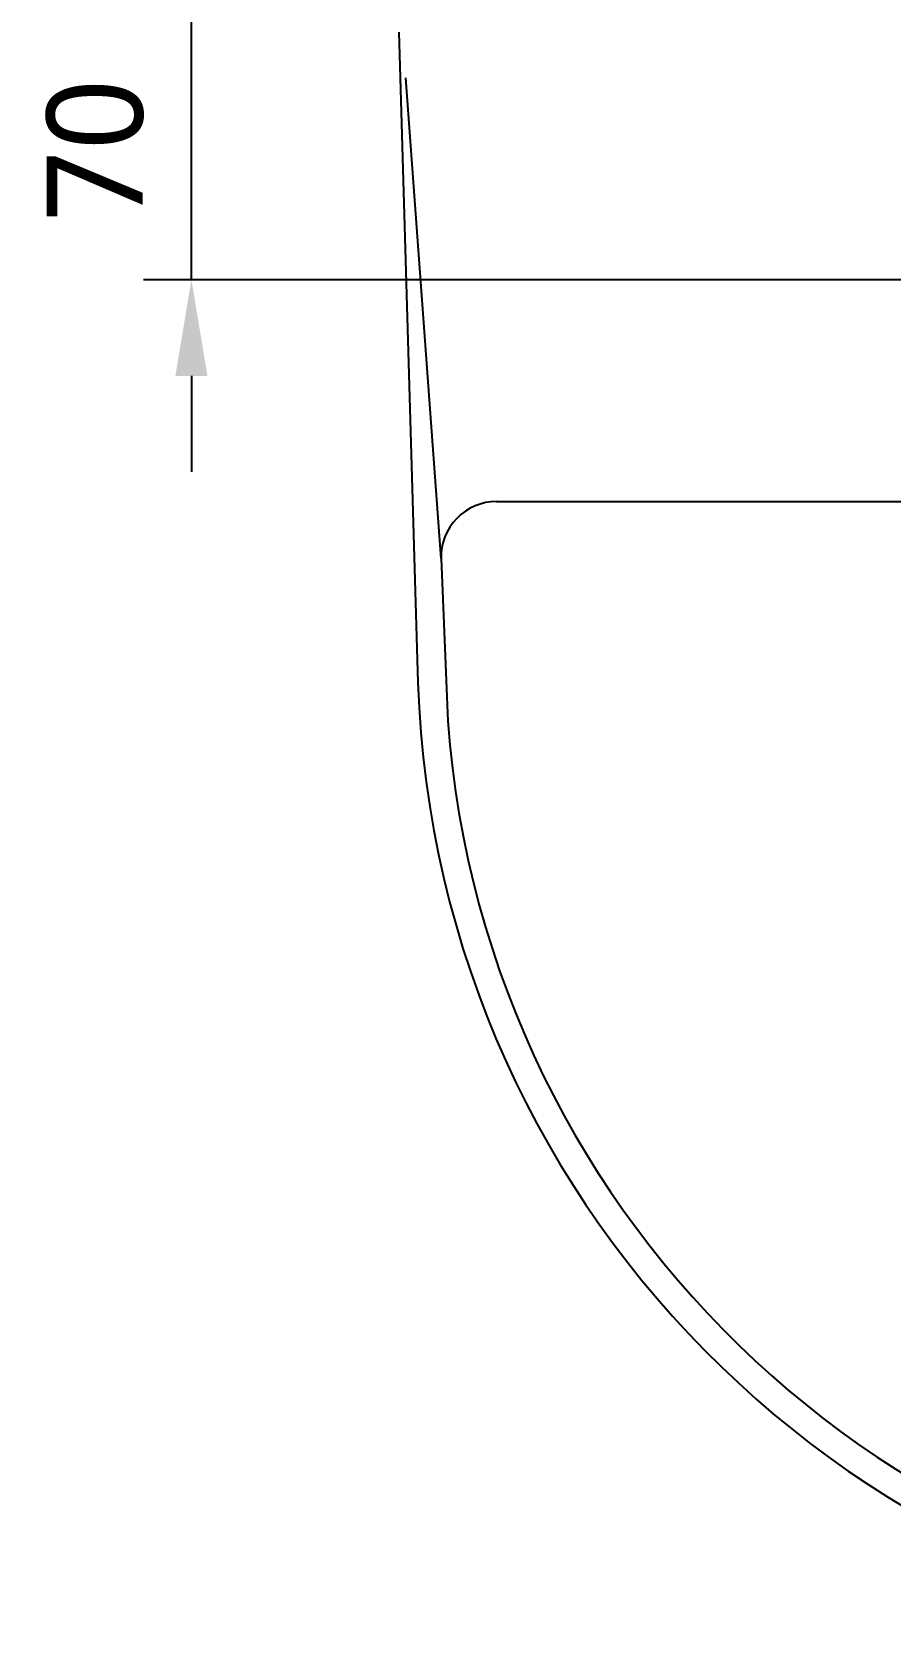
# Model space of a CAD drawing. Extents: x 7158 to 10258, y -4678 to -2578.
# Drawn here: x 7763.7 to 7996, y -3333.2 to -2896.2 of the extents above; entities that cross this region are included whole.
import ezdxf

# ---------------------------------------------------------------- set-up
doc = ezdxf.new("R2010")
doc.units = 0
doc.header["$LTSCALE"] = 20
doc.header["$MEASUREMENT"] = 0
doc.layers.get('0').update_dxf_attribs({"linetype": 'CONTINUOUS'})
doc.layers.get('DEFPOINTS').update_dxf_attribs({"linetype": 'CONTINUOUS'})
doc.layers.add('3', color=3, linetype='CONTINUOUS')
doc.styles.get("Standard").update_dxf_attribs({"font": 'NanumGothic.ttf'})
doc.dimstyles.get("Standard").update_dxf_attribs({"dimtxt": 2.5, "dimasz": 2, "dimexe": 2, "dimexo": 1, "dimgap": 1.5, "dimtad": 1, "dimdec": 0, "dimlfac": 10, "dimrnd": 0.5, "dimzin": 0, "dimdsep": 46, "dimtxsty": 'Standard', "dimcen": 0, "dimclrt": 2, "dimadec": 0, "dimazin": 0, "dimtfac": 1, "dimtdec": 0, "dimtmove": 0, "dimatfit": 3, "dimfxl": 1, "dimtolj": 1, "dimtzin": 0, "dimarcsym": 0})

# ---------------------------------------------------------------- blocks, each defined once
blk = doc.blocks.new('*D57')
at = {"color": 3, "lineweight": -2, "transparency": 16777216}
for p, q in [((7806.724059823483, -2867.163180721926), (7806.724059823483, -2841.163180721926)), ((7859.378224398361, -2893.163180721926), (7793.724059823483, -2893.163180721926)), ((7806.724059823483, -2963.163180721928), (7806.724059823483, -2893.163180721926)), ((8102.174279302375, -2963.163180721928), (7793.724059823483, -2963.163180721928)), ((7806.724059823483, -2989.163180721928), (7806.724059823483, -3015.163180721928))]:
    blk.add_line(p, q, dxfattribs=at)
at = {"color": 3, "transparency": 16777216}
for points in [[(7802.39072649015, -2867.163180721926), (7811.057393156816, -2867.163180721926), (7806.724059823483, -2893.163180721926)], [(7802.39072649015, -2989.163180721928), (7811.057393156816, -2989.163180721928), (7806.724059823483, -2963.163180721928)]]:
    blk.add_solid(points, dxfattribs=at)
at = {"layer": 'DEFPOINTS', "color": 0, "transparency": 16777216}
for p in [(7806.724059823483, -2893.163180721926), (7865.878224398361, -2893.163180721926), (8108.674279302375, -2963.163180721928)]:
    blk.add_point(p, dxfattribs=at)
at = {"color": 2, "transparency": 16777216, "insert": (7780.72405982348, -2928.163180721929), "char_height": 26, "attachment_point": 5, "rotation": 90}
blk.add_mtext('\\A1;70', dxfattribs=at)

msp = doc.modelspace()

# ---------------------------------------------------------------- linework, layer by layer
at = {"layer": '3', "color": 7}
for p, q in [((7862.879372280744, -2896.246162507185), (7868.025325901129, -3072.074587605068)), ((7889.31499645324, -3023.163180721924), (8110.659770931201, -3023.163180721927)), ((7874.320735865176, -3038.578089648221), (7876.094371329259, -3082.54008120393))]:
    msp.add_line(p, q, dxfattribs=at)
at = {"layer": '3', "color": 2}
msp.add_line((7874.320735865147, -3038.578089648288), (7864.787062702997, -2908.522073109651), dxfattribs=at)
at = {"layer": '3', "color": 7}
for centre, radius, start, end in [((7889.31499645324, -3038.163180721924), 15, 90, 181.5850375220196), ((8137.878224398371, -3063.163180721924), 270, 181.8914027778788, 270), ((8137.878224398371, -3063.163180721924), 262.5, 184.2332393982732, 270)]:
    msp.add_arc(centre, radius, start, end, dxfattribs=at)

# ---------------------------------------------------------------- dimensions: what is measured, and where the dimension line sits
dim = msp.add_linear_dim(base=(7806.724059823483, -2893.163180721926), p1=(8108.674279302371, -2963.163180721927), p2=(7865.878224398357, -2893.163180721926), angle=90, dimstyle='Standard', override={"dimscale": 1.3, "dimtxt": 20, "dimasz": 20, "dimexe": 10, "dimexo": 5, "dimgap": 10, "dimlfac": 1, "dimzin": 8, "dimclrd": 3, "dimclre": 3, "dimfxl": 1.25, "dimarcsym": 1})
dim.commit()
dim.dimension.update_dxf_attribs({"geometry": '*D57', "text_midpoint": (7806.72405982348, -2928.163180721929), "dimtype": 160})

doc.saveas('drawing.dxf')
